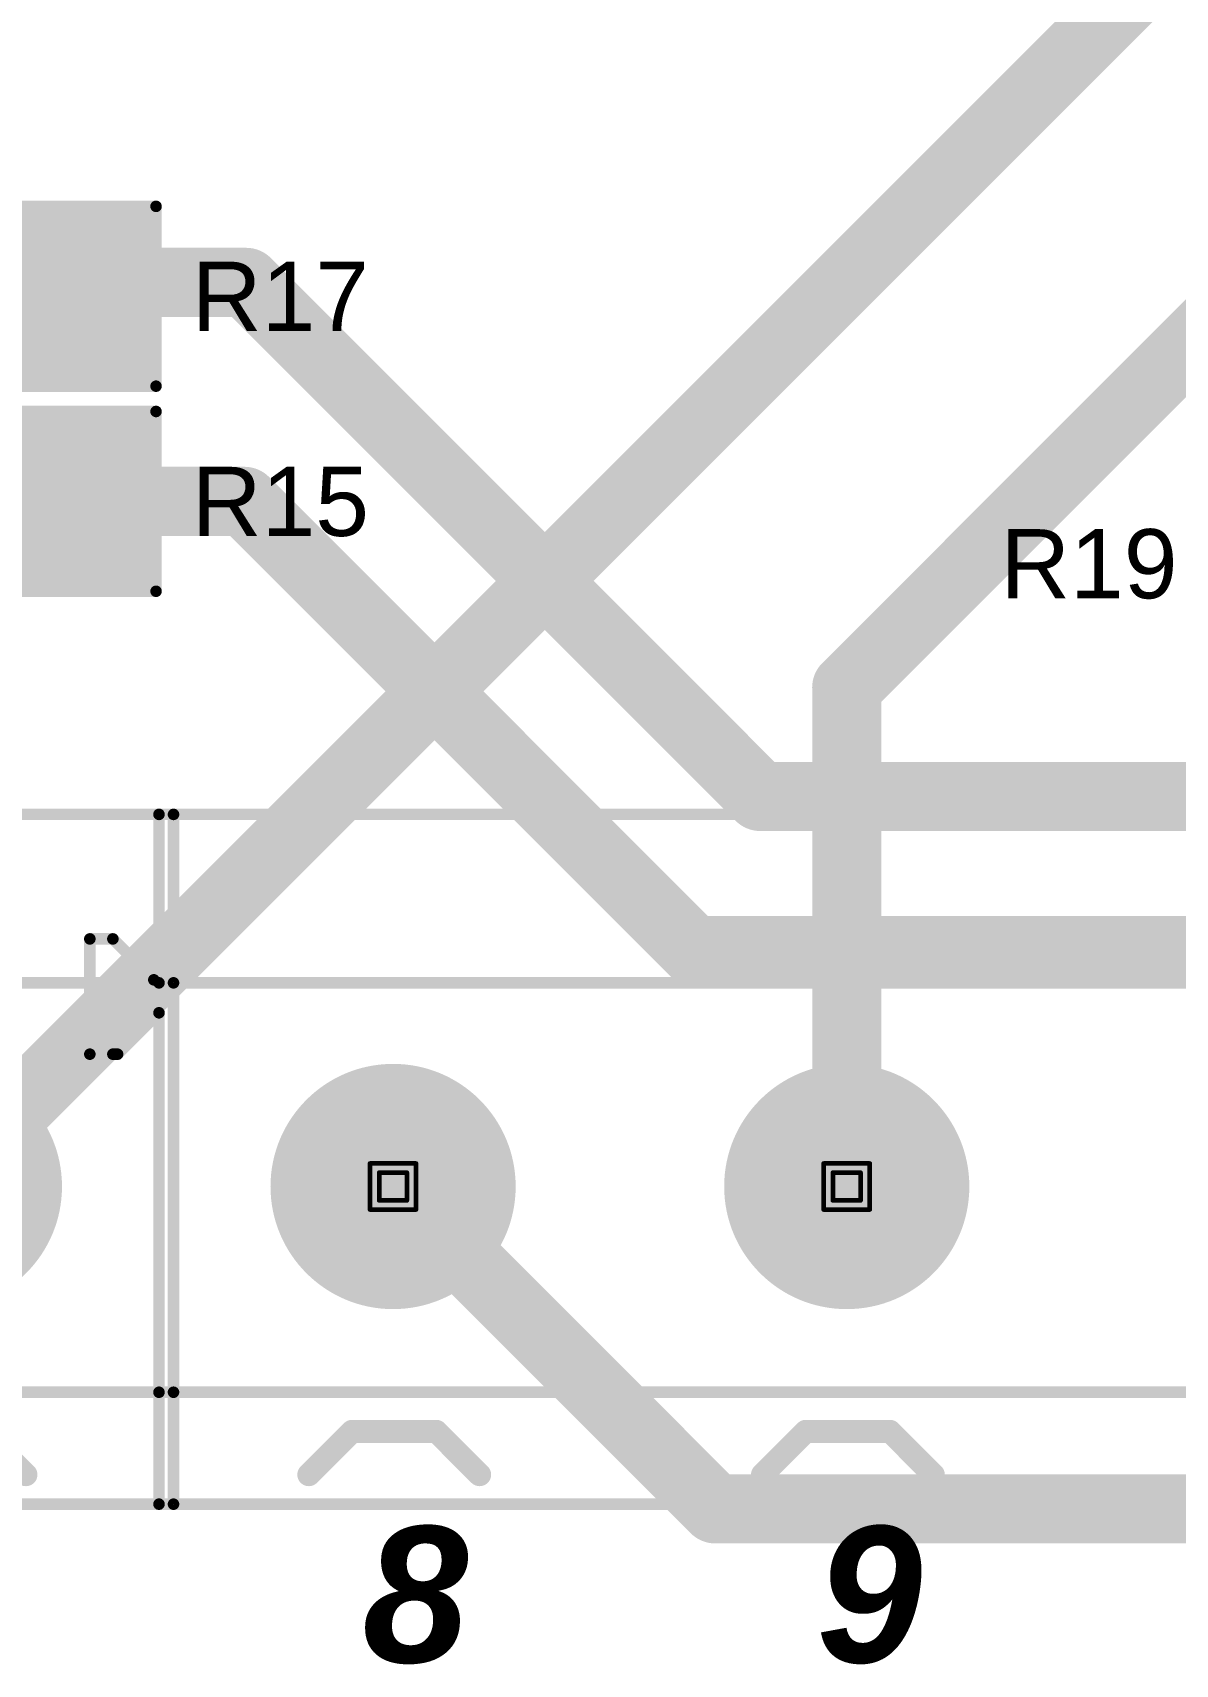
# Model space of a CAD drawing. Header units: inches. Extents: x 29 to 267, y 155 to 337.
# Drawn here: x 88.67 to 101.27, y 189.73 to 207.7 of the extents above; entities that cross this region are included whole.
import ezdxf

# ---------------------------------------------------------------- set-up
doc = ezdxf.new("R2010")
doc.units = ezdxf.units.IN
for name, color, linetype in [('Board Outline', 216, 'Continuous'), ('Bottom Layer', 5, 'Continuous'), ('Bottom Solder', 6, 'Continuous'), ('Drill Drawing', 1, 'Continuous'), ('Multi-Layer', 9, 'Continuous'), ('Pad Holes', 156, 'Continuous'), ('Top Layer', 1, 'Continuous'), ('Top Overlay', 2, 'Continuous'), ('Top Paste', 8, 'Continuous'), ('Top Solder', 216, 'Continuous')]:
    doc.layers.add(name, color=color, linetype=linetype)
doc.styles.add('Arial', font='', dxfattribs={"height": 0.2})
doc.styles.add('Arial_Bold_Italic', font='', dxfattribs={"height": 0.2})
doc.styles.get('Arial').set_extended_font_data('Arial')
doc.styles.get('Arial_Bold_Italic').set_extended_font_data('Arial', italic=True, bold=True)

# ---------------------------------------------------------------- blocks, each defined once
blk = doc.blocks.new('R___1206_37')
at = {"layer": 'Top Layer'}
for points in [[(-2.032, 0.889), (-0.508, 0.889), (-0.508, -0.889), (-2.032, -0.889)], [(0.508, 0.889), (2.032, 0.889), (2.032, -0.889), (0.508, -0.889)]]:
    blk.add_hatch(color=1, dxfattribs=at).paths.add_polyline_path(points)
at = {"layer": 'Top Paste'}
for points in [[(-2.032, 0.889), (-0.508, 0.889), (-0.508, -0.889), (-2.032, -0.889)], [(0.508, 0.889), (2.032, 0.889), (2.032, -0.889), (0.508, -0.889)]]:
    blk.add_hatch(color=8, dxfattribs=at).paths.add_polyline_path(points)
at = {"layer": 'Top Solder'}
for points in [[(-2.1336, 0.9906), (-0.4064, 0.9906), (-0.4064, -0.9906), (-2.1336, -0.9906)], [(0.4064, 0.9906), (2.1336, 0.9906), (2.1336, -0.9906), (0.4064, -0.9906)]]:
    blk.add_hatch(color=216, dxfattribs=at).paths.add_polyline_path(points)
at = {"layer": 'Top Overlay'}
for points in [[(-2.1336, 0.9906, 0.127, 0.127, 0), (-2.1336, -0.9906, 0.127, 0.127, 0)], [(2.1336, 0.9906, 0.127, 0.127, 0), (-2.1336, 0.9906, 0.127, 0.127, 0)], [(2.1336, 0.9906, 0.127, 0.127, 0), (2.1336, -0.9906, 0.127, 0.127, 0)], [(2.1336, -0.9906, 0.127, 0.127, 0), (-2.1336, -0.9906, 0.127, 0.127, 0)]]:
    blk.add_lwpolyline(points, format="xyseb", dxfattribs=at)
for points in [[(-2.16535, 0.9906, 0.0635, 0.0635, 1), (-2.10185, 0.9906, 0.0635, 0.0635, 1)], [(-2.16535, 0.9906, 0.0635, 0.0635, 1), (-2.10185, 0.9906, 0.0635, 0.0635, 1)], [(2.10185, 0.9906, 0.0635, 0.0635, 1), (2.16535, 0.9906, 0.0635, 0.0635, 1)], [(2.10185, 0.9906, 0.0635, 0.0635, 1), (2.16535, 0.9906, 0.0635, 0.0635, 1)], [(-2.16535, -0.9906, 0.0635, 0.0635, 1), (-2.10185, -0.9906, 0.0635, 0.0635, 1)], [(-2.16535, -0.9906, 0.0635, 0.0635, 1), (-2.10185, -0.9906, 0.0635, 0.0635, 1)], [(2.10185, -0.9906, 0.0635, 0.0635, 1), (2.16535, -0.9906, 0.0635, 0.0635, 1)], [(2.10185, -0.9906, 0.0635, 0.0635, 1), (2.16535, -0.9906, 0.0635, 0.0635, 1)]]:
    blk.add_lwpolyline(points, format="xyseb", close=True, dxfattribs=at)
blk = doc.blocks.new('R___1206_39')
at = {"layer": 'Top Layer'}
for points in [[(-2.032, 0.889), (-0.508, 0.889), (-0.508, -0.889), (-2.032, -0.889)], [(0.508, 0.889), (2.032, 0.889), (2.032, -0.889), (0.508, -0.889)]]:
    blk.add_hatch(color=1, dxfattribs=at).paths.add_polyline_path(points)
at = {"layer": 'Top Paste'}
for points in [[(-2.032, 0.889), (-0.508, 0.889), (-0.508, -0.889), (-2.032, -0.889)], [(0.508, 0.889), (2.032, 0.889), (2.032, -0.889), (0.508, -0.889)]]:
    blk.add_hatch(color=8, dxfattribs=at).paths.add_polyline_path(points)
at = {"layer": 'Top Solder'}
for points in [[(-2.1336, 0.9906), (-0.4064, 0.9906), (-0.4064, -0.9906), (-2.1336, -0.9906)], [(0.4064, 0.9906), (2.1336, 0.9906), (2.1336, -0.9906), (0.4064, -0.9906)]]:
    blk.add_hatch(color=216, dxfattribs=at).paths.add_polyline_path(points)
at = {"layer": 'Top Overlay'}
for points in [[(-2.1336, 0.9906, 0.127, 0.127, 0), (-2.1336, -0.9906, 0.127, 0.127, 0)], [(2.1336, 0.9906, 0.127, 0.127, 0), (-2.1336, 0.9906, 0.127, 0.127, 0)], [(2.1336, 0.9906, 0.127, 0.127, 0), (2.1336, -0.9906, 0.127, 0.127, 0)], [(2.1336, -0.9906, 0.127, 0.127, 0), (-2.1336, -0.9906, 0.127, 0.127, 0)]]:
    blk.add_lwpolyline(points, format="xyseb", dxfattribs=at)
for points in [[(-2.16535, 0.9906, 0.0635, 0.0635, 1), (-2.10185, 0.9906, 0.0635, 0.0635, 1)], [(-2.16535, 0.9906, 0.0635, 0.0635, 1), (-2.10185, 0.9906, 0.0635, 0.0635, 1)], [(2.10185, 0.9906, 0.0635, 0.0635, 1), (2.16535, 0.9906, 0.0635, 0.0635, 1)], [(2.10185, 0.9906, 0.0635, 0.0635, 1), (2.16535, 0.9906, 0.0635, 0.0635, 1)], [(-2.16535, -0.9906, 0.0635, 0.0635, 1), (-2.10185, -0.9906, 0.0635, 0.0635, 1)], [(-2.16535, -0.9906, 0.0635, 0.0635, 1), (-2.10185, -0.9906, 0.0635, 0.0635, 1)], [(2.10185, -0.9906, 0.0635, 0.0635, 1), (2.16535, -0.9906, 0.0635, 0.0635, 1)], [(2.10185, -0.9906, 0.0635, 0.0635, 1), (2.16535, -0.9906, 0.0635, 0.0635, 1)]]:
    blk.add_lwpolyline(points, format="xyseb", close=True, dxfattribs=at)
blk = doc.blocks.new('JL301_50007U02_69')
at = {"layer": 'Bottom Layer'}
h = blk.add_hatch(color=5, dxfattribs=at)
edge = h.paths.add_edge_path()
edge.add_arc((-15, 0), 1.3, 0, 360)
at = {"layer": 'Bottom Solder'}
h = blk.add_hatch(color=6, dxfattribs=at)
edge = h.paths.add_edge_path()
edge.add_arc((-15, 0), 1.351, 0, 360)
at = {"layer": 'Multi-Layer'}
h = blk.add_hatch(color=9, dxfattribs=at)
edge = h.paths.add_edge_path()
edge.add_arc((-15, 0), 1.3, 0, 360)
at = {"layer": 'Top Layer'}
h = blk.add_hatch(color=1, dxfattribs=at)
edge = h.paths.add_edge_path()
edge.add_arc((-15, 0), 1.3, 0, 360)
at = {"layer": 'Top Solder'}
h = blk.add_hatch(color=216, dxfattribs=at)
edge = h.paths.add_edge_path()
edge.add_arc((-15, 0), 1.351, 0, 360)
at = {"layer": 'Top Overlay'}
for points in [[(17.58, 3.5, 0.127, 0.127, 0), (-17.58, 3.5, 0.127, 0.127, 0)], [(-17.58, 3.5, 0.127, 0.127, 0), (-17.58, -4.1, 0.127, 0.127, 0)], [(-15.477, 2.698, 0.254, 0.254, 0), (-15.953, 3.175, 0.254, 0.254, 0)], [(17.58, 2.267, 0.127, 0.127, 0), (-17.58, 2.267, 0.127, 0.127, 0)], [(17.58, -2.244, 0.127, 0.127, 0), (-17.58, -2.244, 0.127, 0.127, 0)], [(17.58, -4.1, 0.127, 0.127, 0), (-17.58, -4.1, 0.127, 0.127, 0)]]:
    blk.add_lwpolyline(points, format="xyseb", dxfattribs=at)
for points in [[(-17.612, 3.5, 0.0635, 0.0635, 1), (-17.548, 3.5, 0.0635, 0.0635, 1)], [(-17.612, 3.5, 0.0635, 0.0635, 1), (-17.548, 3.5, 0.0635, 0.0635, 1)], [(-16.017, 3.175, 0.127, 0.127, 1), (-15.89, 3.175, 0.127, 0.127, 1)], [(-17.612, 2.267, 0.0635, 0.0635, 1), (-17.548, 2.267, 0.0635, 0.0635, 1)], [(-17.612, -2.244, 0.0635, 0.0635, 1), (-17.548, -2.244, 0.0635, 0.0635, 1)], [(-17.612, -4.1, 0.0635, 0.0635, 1), (-17.548, -4.1, 0.0635, 0.0635, 1)], [(-17.612, -4.1, 0.0635, 0.0635, 1), (-17.548, -4.1, 0.0635, 0.0635, 1)]]:
    blk.add_lwpolyline(points, format="xyseb", close=True, dxfattribs=at)
blk = doc.blocks.new('JL301_50007U02_70')
at = {"layer": 'Bottom Layer'}
h = blk.add_hatch(color=5, dxfattribs=at)
edge = h.paths.add_edge_path()
edge.add_arc((10, 0), 1.3, 0, 360)
h = blk.add_hatch(color=5, dxfattribs=at)
edge = h.paths.add_edge_path()
edge.add_arc((15, 0), 1.3, 0, 360)
at = {"layer": 'Bottom Solder'}
h = blk.add_hatch(color=6, dxfattribs=at)
edge = h.paths.add_edge_path()
edge.add_arc((10, 0), 1.351, 0, 360)
h = blk.add_hatch(color=6, dxfattribs=at)
edge = h.paths.add_edge_path()
edge.add_arc((15, 0), 1.351, 0, 360)
at = {"layer": 'Multi-Layer'}
h = blk.add_hatch(color=9, dxfattribs=at)
edge = h.paths.add_edge_path()
edge.add_arc((10, 0), 1.3, 0, 360)
h = blk.add_hatch(color=9, dxfattribs=at)
edge = h.paths.add_edge_path()
edge.add_arc((15, 0), 1.3, 0, 360)
at = {"layer": 'Pad Holes'}
h = blk.add_hatch(color=7, dxfattribs=at)
edge = h.paths.add_edge_path()
edge.add_arc((10, 0), 0.8, 0, 360)
h = blk.add_hatch(color=7, dxfattribs=at)
edge = h.paths.add_edge_path()
edge.add_arc((15, 0), 0.8, 0, 360)
at = {"layer": 'Top Layer'}
h = blk.add_hatch(color=1, dxfattribs=at)
edge = h.paths.add_edge_path()
edge.add_arc((10, 0), 1.3, 0, 360)
h = blk.add_hatch(color=1, dxfattribs=at)
edge = h.paths.add_edge_path()
edge.add_arc((15, 0), 1.3, 0, 360)
at = {"layer": 'Top Solder'}
h = blk.add_hatch(color=216, dxfattribs=at)
edge = h.paths.add_edge_path()
edge.add_arc((10, 0), 1.351, 0, 360)
h = blk.add_hatch(color=216, dxfattribs=at)
edge = h.paths.add_edge_path()
edge.add_arc((15, 0), 1.351, 0, 360)
at = {"layer": 'Top Overlay'}
for points in [[(17.58, 3.5, 0.127, 0.127, 0), (-17.58, 3.5, 0.127, 0.127, 0)], [(17.58, -4.1, 0.127, 0.127, 0), (17.58, 3.5, 0.127, 0.127, 0)], [(9.523, 2.698, 0.254, 0.254, 0), (9.047, 3.175, 0.254, 0.254, 0)], [(10.928, 3.175, 0.254, 0.254, 0), (10.452, 2.698, 0.254, 0.254, 0)], [(14.523, 2.698, 0.254, 0.254, 0), (14.047, 3.175, 0.254, 0.254, 0)], [(15.928, 3.175, 0.254, 0.254, 0), (15.452, 2.698, 0.254, 0.254, 0)], [(10.452, 2.698, 0.254, 0.254, 0), (9.523, 2.698, 0.254, 0.254, 0)], [(15.452, 2.698, 0.254, 0.254, 0), (14.523, 2.698, 0.254, 0.254, 0)], [(17.58, 2.267, 0.127, 0.127, 0), (-17.58, 2.267, 0.127, 0.127, 0)], [(18.036, -1.458, 0.127, 0.127, 0), (17.58, -1.914, 0.127, 0.127, 0)], [(18.088, -1.458, 0.127, 0.127, 0), (18.036, -1.458, 0.127, 0.127, 0)], [(18.342, -1.458, 0.127, 0.127, 0), (18.088, -1.458, 0.127, 0.127, 0)], [(18.342, -1.458, 0.127, 0.127, 0), (18.342, -2.728, 0.127, 0.127, 0)], [(17.58, -2.244, 0.127, 0.127, 0), (-17.58, -2.244, 0.127, 0.127, 0)], [(18.088, -2.728, 0.127, 0.127, 0), (17.637, -2.277, 0.127, 0.127, 0)], [(18.342, -2.728, 0.127, 0.127, 0), (18.088, -2.728, 0.127, 0.127, 0)], [(17.58, -4.1, 0.127, 0.127, 0), (-17.58, -4.1, 0.127, 0.127, 0)]]:
    blk.add_lwpolyline(points, format="xyseb", dxfattribs=at)
for points in [[(17.548, 3.5, 0.0635, 0.0635, 1), (17.612, 3.5, 0.0635, 0.0635, 1)], [(17.548, 3.5, 0.0635, 0.0635, 1), (17.612, 3.5, 0.0635, 0.0635, 1)], [(8.983, 3.175, 0.127, 0.127, 1), (9.11, 3.175, 0.127, 0.127, 1)], [(10.865, 3.175, 0.127, 0.127, 1), (10.992, 3.175, 0.127, 0.127, 1)], [(13.983, 3.175, 0.127, 0.127, 1), (14.11, 3.175, 0.127, 0.127, 1)], [(15.865, 3.175, 0.127, 0.127, 1), (15.992, 3.175, 0.127, 0.127, 1)], [(9.46, 2.698, 0.127, 0.127, 1), (9.587, 2.698, 0.127, 0.127, 1)], [(9.46, 2.698, 0.127, 0.127, 1), (9.587, 2.698, 0.127, 0.127, 1)], [(10.388, 2.698, 0.127, 0.127, 1), (10.515, 2.698, 0.127, 0.127, 1)], [(10.388, 2.698, 0.127, 0.127, 1), (10.515, 2.698, 0.127, 0.127, 1)], [(14.46, 2.698, 0.127, 0.127, 1), (14.587, 2.698, 0.127, 0.127, 1)], [(14.46, 2.698, 0.127, 0.127, 1), (14.587, 2.698, 0.127, 0.127, 1)], [(15.388, 2.698, 0.127, 0.127, 1), (15.515, 2.698, 0.127, 0.127, 1)], [(15.388, 2.698, 0.127, 0.127, 1), (15.515, 2.698, 0.127, 0.127, 1)], [(17.548, 2.267, 0.0635, 0.0635, 1), (17.612, 2.267, 0.0635, 0.0635, 1)], [(18.004, -1.458, 0.0635, 0.0635, 1), (18.068, -1.458, 0.0635, 0.0635, 1)], [(18.004, -1.458, 0.0635, 0.0635, 1), (18.068, -1.458, 0.0635, 0.0635, 1)], [(18.056, -1.458, 0.0635, 0.0635, 1), (18.12, -1.458, 0.0635, 0.0635, 1)], [(18.056, -1.458, 0.0635, 0.0635, 1), (18.12, -1.458, 0.0635, 0.0635, 1)], [(18.31, -1.458, 0.0635, 0.0635, 1), (18.374, -1.458, 0.0635, 0.0635, 1)], [(18.31, -1.458, 0.0635, 0.0635, 1), (18.374, -1.458, 0.0635, 0.0635, 1)], [(17.548, -1.914, 0.0635, 0.0635, 1), (17.612, -1.914, 0.0635, 0.0635, 1)], [(17.548, -2.244, 0.0635, 0.0635, 1), (17.612, -2.244, 0.0635, 0.0635, 1)], [(17.605, -2.277, 0.0635, 0.0635, 1), (17.669, -2.277, 0.0635, 0.0635, 1)], [(18.056, -2.728, 0.0635, 0.0635, 1), (18.12, -2.728, 0.0635, 0.0635, 1)], [(18.056, -2.728, 0.0635, 0.0635, 1), (18.12, -2.728, 0.0635, 0.0635, 1)], [(18.31, -2.728, 0.0635, 0.0635, 1), (18.374, -2.728, 0.0635, 0.0635, 1)], [(18.31, -2.728, 0.0635, 0.0635, 1), (18.374, -2.728, 0.0635, 0.0635, 1)], [(17.548, -4.1, 0.0635, 0.0635, 1), (17.612, -4.1, 0.0635, 0.0635, 1)], [(17.548, -4.1, 0.0635, 0.0635, 1), (17.612, -4.1, 0.0635, 0.0635, 1)]]:
    blk.add_lwpolyline(points, format="xyseb", close=True, dxfattribs=at)

msp = doc.modelspace()

# ---------------------------------------------------------------- linework, layer by layer
at = {"layer": 'Board Outline'}
msp.add_lwpolyline([(55.145, 191.491, 0.254, 0.254, -2.452185), (125.145, 191.491, 0.254, 0.254, 0)], format="xyseb", dxfattribs=at)
at = {"layer": 'Bottom Layer'}
for points in [[(87.645, 194.991, 0.762, 0.762, 0), (101.173, 208.519, 0.762, 0.762, 0)], [(97.645, 200.489, 0.762, 0.762, 0), (102.911, 205.756, 0.762, 0.762, 0)], [(97.645, 194.991, 0.762, 0.762, 0), (97.645, 200.489, 0.762, 0.762, 0)], [(92.645, 194.991, 0.762, 0.762, 0), (96.196, 191.439, 0.762, 0.762, 0)], [(96.196, 191.439, 0.762, 0.762, 0), (103.945, 191.439, 0.762, 0.762, 0)]]:
    msp.add_lwpolyline(points, format="xyseb", dxfattribs=at)
for points in [[(97.454, 200.489, 0.381, 0.381, 1), (97.835, 200.489, 0.381, 0.381, 1)], [(97.454, 200.489, 0.381, 0.381, 1), (97.835, 200.489, 0.381, 0.381, 1)], [(92.454, 194.991, 0.381, 0.381, 1), (92.835, 194.991, 0.381, 0.381, 1)], [(97.454, 194.991, 0.381, 0.381, 1), (97.835, 194.991, 0.381, 0.381, 1)], [(96.005, 191.439, 0.381, 0.381, 1), (96.386, 191.439, 0.381, 0.381, 1)], [(96.005, 191.439, 0.381, 0.381, 1), (96.386, 191.439, 0.381, 0.381, 1)]]:
    msp.add_lwpolyline(points, format="xyseb", close=True, dxfattribs=at)
at = {"layer": 'Drill Drawing'}
for points in [[(92.391, 195.245, 0.0508, 0.0508, 0), (92.899, 195.245, 0.0508, 0.0508, 0)], [(92.391, 194.737, 0.0508, 0.0508, 0), (92.391, 195.245, 0.0508, 0.0508, 0)], [(92.899, 194.737, 0.0508, 0.0508, 0), (92.899, 195.245, 0.0508, 0.0508, 0)], [(97.391, 195.245, 0.0508, 0.0508, 0), (97.899, 195.245, 0.0508, 0.0508, 0)], [(97.391, 194.737, 0.0508, 0.0508, 0), (97.391, 195.245, 0.0508, 0.0508, 0)], [(97.899, 194.737, 0.0508, 0.0508, 0), (97.899, 195.245, 0.0508, 0.0508, 0)], [(92.492, 195.143, 0.0508, 0.0508, 0), (92.797, 195.143, 0.0508, 0.0508, 0)], [(92.492, 194.838, 0.0508, 0.0508, 0), (92.492, 195.143, 0.0508, 0.0508, 0)], [(92.797, 194.838, 0.0508, 0.0508, 0), (92.797, 195.143, 0.0508, 0.0508, 0)], [(97.492, 195.143, 0.0508, 0.0508, 0), (97.797, 195.143, 0.0508, 0.0508, 0)], [(97.492, 194.838, 0.0508, 0.0508, 0), (97.492, 195.143, 0.0508, 0.0508, 0)], [(97.797, 194.838, 0.0508, 0.0508, 0), (97.797, 195.143, 0.0508, 0.0508, 0)], [(92.391, 194.737, 0.0508, 0.0508, 0), (92.899, 194.737, 0.0508, 0.0508, 0)], [(92.492, 194.838, 0.0508, 0.0508, 0), (92.797, 194.838, 0.0508, 0.0508, 0)], [(97.391, 194.737, 0.0508, 0.0508, 0), (97.899, 194.737, 0.0508, 0.0508, 0)], [(97.492, 194.838, 0.0508, 0.0508, 0), (97.797, 194.838, 0.0508, 0.0508, 0)]]:
    msp.add_lwpolyline(points, format="xyseb", dxfattribs=at)
for points in [[(92.378, 195.245, 0.0254, 0.0254, 1), (92.403, 195.245, 0.0254, 0.0254, 1)], [(92.378, 195.245, 0.0254, 0.0254, 1), (92.403, 195.245, 0.0254, 0.0254, 1)], [(92.886, 195.245, 0.0254, 0.0254, 1), (92.911, 195.245, 0.0254, 0.0254, 1)], [(92.886, 195.245, 0.0254, 0.0254, 1), (92.911, 195.245, 0.0254, 0.0254, 1)], [(97.378, 195.245, 0.0254, 0.0254, 1), (97.403, 195.245, 0.0254, 0.0254, 1)], [(97.378, 195.245, 0.0254, 0.0254, 1), (97.403, 195.245, 0.0254, 0.0254, 1)], [(97.886, 195.245, 0.0254, 0.0254, 1), (97.911, 195.245, 0.0254, 0.0254, 1)], [(97.886, 195.245, 0.0254, 0.0254, 1), (97.911, 195.245, 0.0254, 0.0254, 1)], [(92.479, 195.143, 0.0254, 0.0254, 1), (92.505, 195.143, 0.0254, 0.0254, 1)], [(92.479, 195.143, 0.0254, 0.0254, 1), (92.505, 195.143, 0.0254, 0.0254, 1)], [(92.784, 195.143, 0.0254, 0.0254, 1), (92.81, 195.143, 0.0254, 0.0254, 1)], [(92.784, 195.143, 0.0254, 0.0254, 1), (92.81, 195.143, 0.0254, 0.0254, 1)], [(97.479, 195.143, 0.0254, 0.0254, 1), (97.505, 195.143, 0.0254, 0.0254, 1)], [(97.479, 195.143, 0.0254, 0.0254, 1), (97.505, 195.143, 0.0254, 0.0254, 1)], [(97.784, 195.143, 0.0254, 0.0254, 1), (97.81, 195.143, 0.0254, 0.0254, 1)], [(97.784, 195.143, 0.0254, 0.0254, 1), (97.81, 195.143, 0.0254, 0.0254, 1)], [(92.378, 194.737, 0.0254, 0.0254, 1), (92.403, 194.737, 0.0254, 0.0254, 1)], [(92.378, 194.737, 0.0254, 0.0254, 1), (92.403, 194.737, 0.0254, 0.0254, 1)], [(92.479, 194.838, 0.0254, 0.0254, 1), (92.505, 194.838, 0.0254, 0.0254, 1)], [(92.479, 194.838, 0.0254, 0.0254, 1), (92.505, 194.838, 0.0254, 0.0254, 1)], [(92.784, 194.838, 0.0254, 0.0254, 1), (92.81, 194.838, 0.0254, 0.0254, 1)], [(92.784, 194.838, 0.0254, 0.0254, 1), (92.81, 194.838, 0.0254, 0.0254, 1)], [(92.886, 194.737, 0.0254, 0.0254, 1), (92.911, 194.737, 0.0254, 0.0254, 1)], [(92.886, 194.737, 0.0254, 0.0254, 1), (92.911, 194.737, 0.0254, 0.0254, 1)], [(97.378, 194.737, 0.0254, 0.0254, 1), (97.403, 194.737, 0.0254, 0.0254, 1)], [(97.378, 194.737, 0.0254, 0.0254, 1), (97.403, 194.737, 0.0254, 0.0254, 1)], [(97.479, 194.838, 0.0254, 0.0254, 1), (97.505, 194.838, 0.0254, 0.0254, 1)], [(97.479, 194.838, 0.0254, 0.0254, 1), (97.505, 194.838, 0.0254, 0.0254, 1)], [(97.784, 194.838, 0.0254, 0.0254, 1), (97.81, 194.838, 0.0254, 0.0254, 1)], [(97.784, 194.838, 0.0254, 0.0254, 1), (97.81, 194.838, 0.0254, 0.0254, 1)], [(97.886, 194.737, 0.0254, 0.0254, 1), (97.911, 194.737, 0.0254, 0.0254, 1)], [(97.886, 194.737, 0.0254, 0.0254, 1), (97.911, 194.737, 0.0254, 0.0254, 1)]]:
    msp.add_lwpolyline(points, format="xyseb", close=True, dxfattribs=at)
at = {"layer": 'Top Layer'}
for points in [[(89.169, 204.8, 0.762, 0.762, 0), (89.321, 204.953, 0.762, 0.762, 0)], [(89.321, 204.953, 0.762, 0.762, 0), (91.027, 204.953, 0.762, 0.762, 0)], [(91.027, 204.953, 0.762, 0.762, 0), (96.691, 199.289, 0.762, 0.762, 0)], [(89.169, 202.54, 0.762, 0.762, 0), (91.008, 202.54, 0.762, 0.762, 0)], [(91.008, 202.54, 0.762, 0.762, 0), (95.958, 197.59, 0.762, 0.762, 0)], [(96.691, 199.289, 0.762, 0.762, 0), (108.346, 199.289, 0.762, 0.762, 0)], [(95.958, 197.59, 0.762, 0.762, 0), (105.045, 197.59, 0.762, 0.762, 0)]]:
    msp.add_lwpolyline(points, format="xyseb", dxfattribs=at)
for points in [[(89.131, 204.953, 0.381, 0.381, 1), (89.512, 204.953, 0.381, 0.381, 1)], [(89.131, 204.953, 0.381, 0.381, 1), (89.512, 204.953, 0.381, 0.381, 1)], [(90.837, 204.953, 0.381, 0.381, 1), (91.218, 204.953, 0.381, 0.381, 1)], [(90.837, 204.953, 0.381, 0.381, 1), (91.218, 204.953, 0.381, 0.381, 1)], [(88.978, 204.8, 0.381, 0.381, 1), (89.359, 204.8, 0.381, 0.381, 1)], [(88.978, 202.54, 0.381, 0.381, 1), (89.359, 202.54, 0.381, 0.381, 1)], [(90.818, 202.54, 0.381, 0.381, 1), (91.199, 202.54, 0.381, 0.381, 1)], [(90.818, 202.54, 0.381, 0.381, 1), (91.199, 202.54, 0.381, 0.381, 1)], [(96.5, 199.289, 0.381, 0.381, 1), (96.881, 199.289, 0.381, 0.381, 1)], [(96.5, 199.289, 0.381, 0.381, 1), (96.881, 199.289, 0.381, 0.381, 1)], [(95.767, 197.59, 0.381, 0.381, 1), (96.148, 197.59, 0.381, 0.381, 1)], [(95.767, 197.59, 0.381, 0.381, 1), (96.148, 197.59, 0.381, 0.381, 1)]]:
    msp.add_lwpolyline(points, format="xyseb", close=True, dxfattribs=at)

# ---------------------------------------------------------------- block references
at = {"rotation": 180}
for name, p in [('R___1206_37', (87.899, 204.8)), ('R___1206_39', (87.899, 202.54)), ('JL301_50007U02_69', (72.645, 194.991)), ('JL301_50007U02_70', (107.645, 194.991))]:
    msp.add_blockref(name, p, dxfattribs=at)

# ---------------------------------------------------------------- texts
at = {"layer": 'Top Layer', "style": 'Arial_Bold_Italic'}
for s, p in [('8', (92.309, 189.747)), ('9', (97.312, 189.747))]:
    msp.add_text(s, height=1.5, dxfattribs=at).set_placement(p)
at = {"layer": 'Top Overlay', "style": 'Arial'}
for s, p in [('R17', (90.427, 204.419)), ('R15', (90.427, 202.159)), ('R19', (99.338, 201.472))]:
    msp.add_text(s, height=0.762, dxfattribs=at).set_placement(p)
at = {"layer": 'Top Solder', "style": 'Arial_Bold_Italic'}
for s, p in [('8', (92.309, 189.747)), ('9', (97.312, 189.747))]:
    msp.add_text(s, height=1.5, dxfattribs=at).set_placement(p)

doc.saveas('drawing.dxf')
